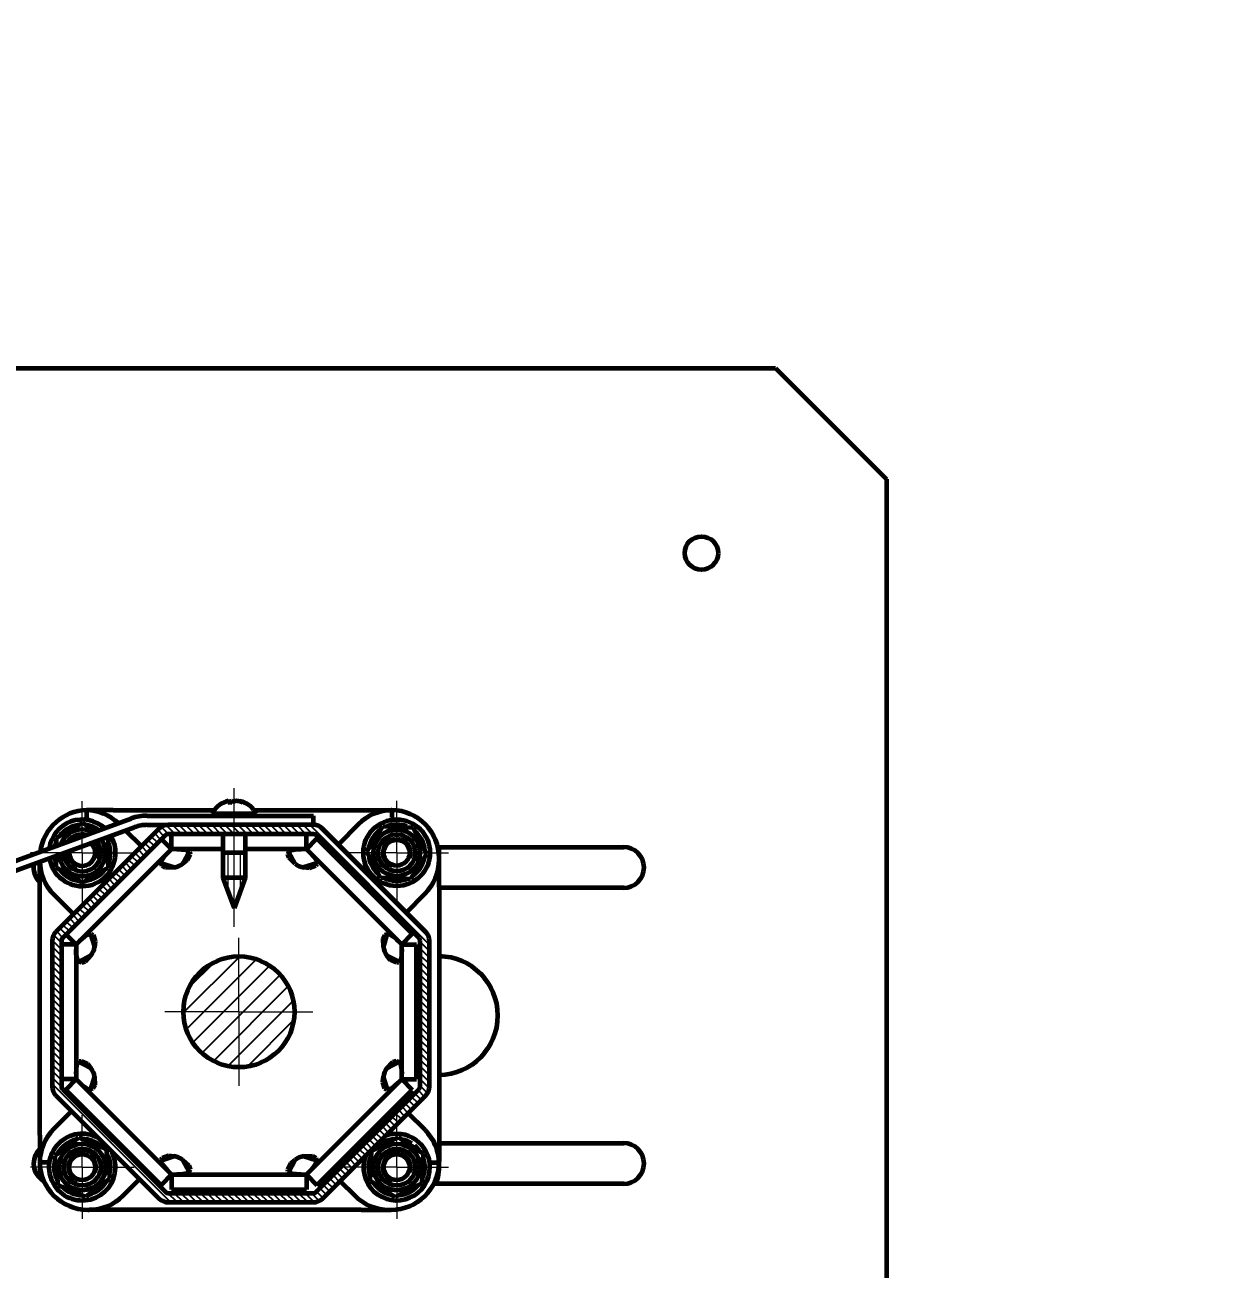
# Model space of a CAD drawing. Header units: millimetres. Extents: x 0 to 841, y 0 to 594.
# Drawn here: x 711.9 to 841, y 459.5 to 594 of the extents above; entities that cross this region are included whole.
import ezdxf

# ---------------------------------------------------------------- set-up
doc = ezdxf.new("R2010")
doc.units = ezdxf.units.MM
for name, pattern in [('K5LT_AXLED', [19.5, 15, -1.5, 1.5, -1.5]), ('K5LT_BASIC', [0]), ('K5LT_THIN', [0])]:
    doc.linetypes.add(name, pattern=pattern)
doc.layers.add('Системный слой (1)', color=7, linetype='Continuous', true_color=0x909090)

# ---------------------------------------------------------------- blocks, each defined once
blk = doc.blocks.new('U309')
at = {"layer": 'Системный слой (1)', "color": 5, "linetype": 'K5LT_BASIC', "lineweight": 60, "true_color": 0x0000ff}
for p, q in [((734.03, 501.78), (733.29, 501.78)), ((735.69, 501.78), (734.03, 501.78))]:
    blk.add_line(p, q, dxfattribs=at)
blk = doc.blocks.new('U310')
at = {"layer": 'Системный слой (1)', "color": 5, "linetype": 'K5LT_BASIC', "lineweight": 60, "true_color": 0x0000ff}
for p, q in [((736.71, 508.69), (732.09, 508.69)), ((736.89, 508.69), (736.71, 508.69))]:
    blk.add_line(p, q, dxfattribs=at)
blk = doc.blocks.new('U311')
at = {"layer": 'Системный слой (1)', "color": 5, "linetype": 'K5LT_BASIC', "lineweight": 60, "true_color": 0x0000ff}
for p, q in [((735.08, 510.09), (735.36, 510.02)), ((735.36, 510.02), (735.38, 510.01))]:
    blk.add_line(p, q, dxfattribs=at)
blk = doc.blocks.new('U321')
at = {"layer": 'Системный слой (1)', "color": 5, "linetype": 'K5LT_BASIC', "lineweight": 60, "true_color": 0x0000ff}
for p, q in [((715.28, 505.23), (715.29, 506.11)), ((715.27, 502.88), (715.28, 504.17))]:
    blk.add_line(p, q, dxfattribs=at)
blk = doc.blocks.new('U322')
at = {"layer": 'Системный слой (1)', "color": 5, "linetype": 'K5LT_BASIC', "lineweight": 60, "true_color": 0x0000ff}
for p, q in [((718.1, 507.71), (719.62, 506.81)), ((720.74, 506.16), (720.89, 506.07))]:
    blk.add_line(p, q, dxfattribs=at)
blk = doc.blocks.new('U323')
at = {"layer": 'Системный слой (1)', "color": 5, "linetype": 'K5LT_BASIC', "lineweight": 60, "true_color": 0x0000ff}
for start, end in [(184.5922, 35.4078), (89.6056, 158.5082), (61.4918, 89.6056)]:
    blk.add_arc((718.08, 504.47), 2.52, start, end, dxfattribs=at)
blk = doc.blocks.new('U324')
at = {"layer": 'Системный слой (1)', "color": 5, "linetype": 'K5LT_BASIC', "lineweight": 60, "true_color": 0x0000ff}
for start, end in [(94.0456, 139.8847), (57.339, 79.8847), (34.0456, 43.238), (154.0456, 199.8847), (334.0456, 19.8847), (214.0456, 259.8847), (274.0456, 319.8847)]:
    blk.add_arc((752.08, 470.49), 3.04, start, end, dxfattribs=at)
blk = doc.blocks.new('U325')
at = {"layer": 'Системный слой (1)', "color": 5, "linetype": 'K5LT_BASIC', "lineweight": 60, "true_color": 0x0000ff}
for p, q in [((718.96, 495.73), (719.4, 494.33)), ((719.4, 494.33), (719.4, 494.29))]:
    blk.add_line(p, q, dxfattribs=at)
blk = doc.blocks.new('U326')
at = {"layer": 'Системный слой (1)', "color": 5, "linetype": 'K5LT_BASIC', "lineweight": 60, "true_color": 0x0000ff}
for p, q in [((726.63, 503.33), (726.57, 503.36)), ((728.02, 502.9), (726.63, 503.33))]:
    blk.add_line(p, q, dxfattribs=at)
blk = doc.blocks.new('U327')
at = {"layer": 'Системный слой (1)', "color": 5, "linetype": 'K5LT_BASIC', "lineweight": 60, "true_color": 0x0000ff}
for p, q in [((752.62, 494.01), (752.55, 493.02)), ((751.41, 492.88), (751.02, 493.37)), ((752.05, 492.57), (751.41, 492.88)), ((752.27, 492.61), (752.05, 492.57)), ((752.55, 493.02), (752.27, 492.61))]:
    blk.add_line(p, q, dxfattribs=at)
blk = doc.blocks.new('U328')
at = {"layer": 'Системный слой (1)', "color": 5, "linetype": 'K5LT_BASIC', "lineweight": 60, "true_color": 0x0000ff}
for p, q in [((717.43, 493.51), (717.42, 494.01)), ((717.59, 492.78), (717.43, 493.51)), ((717.99, 492.57), (717.59, 492.78)), ((718.39, 492.7), (717.99, 492.57)), ((719.02, 493.37), (718.39, 492.7))]:
    blk.add_line(p, q, dxfattribs=at)
blk = doc.blocks.new('U329')
at = {"layer": 'Системный слой (1)', "color": 5, "linetype": 'K5LT_BASIC', "lineweight": 60, "true_color": 0x0000ff}
for p, q in [((751.02, 481.19), (751.66, 481.87)), ((751.66, 481.87), (752.06, 482)), ((752.06, 482), (752.46, 481.78)), ((752.46, 481.78), (752.61, 481.05)), ((752.61, 481.05), (752.62, 480.56))]:
    blk.add_line(p, q, dxfattribs=at)
blk = doc.blocks.new('U330')
at = {"layer": 'Системный слой (1)', "color": 5, "linetype": 'K5LT_BASIC', "lineweight": 60, "true_color": 0x0000ff}
for p, q in [((717.75, 492.69), (717.68, 492.67)), ((719.02, 493.37), (717.75, 492.69))]:
    blk.add_line(p, q, dxfattribs=at)
blk = doc.blocks.new('U331')
at = {"layer": 'Системный слой (1)', "color": 5, "linetype": 'K5LT_BASIC', "lineweight": 60, "true_color": 0x0000ff}
for p, q in [((728.3, 504.88), (729.29, 504.81)), ((729.29, 504.81), (729.69, 504.53)), ((729.69, 504.53), (729.74, 504.31)), ((729.42, 503.67), (728.93, 503.28)), ((729.74, 504.31), (729.42, 503.67))]:
    blk.add_line(p, q, dxfattribs=at)
blk = doc.blocks.new('U332')
at = {"layer": 'Системный слой (1)', "color": 5, "linetype": 'K5LT_BASIC', "lineweight": 60, "true_color": 0x0000ff}
for p, q in [((740.41, 469.95), (741.09, 471.25)), ((741.09, 471.25), (741.11, 471.28))]:
    blk.add_line(p, q, dxfattribs=at)
blk = doc.blocks.new('U333')
at = {"layer": 'Системный слой (1)', "color": 5, "linetype": 'K5LT_BASIC', "lineweight": 60, "true_color": 0x0000ff}
for p, q in [((750.65, 480.24), (750.64, 480.28)), ((751.09, 478.83), (750.65, 480.24))]:
    blk.add_line(p, q, dxfattribs=at)
blk = doc.blocks.new('U334')
at = {"layer": 'Системный слой (1)', "color": 5, "linetype": 'K5LT_BASIC', "lineweight": 60, "true_color": 0x0000ff}
for p, q in [((750.57, 479.66), (750.64, 480.28)), ((750.8, 478.98), (750.57, 479.66)), ((750.99, 478.86), (750.8, 478.98)), ((752.22, 479.59), (751.48, 478.94)), ((751.48, 478.94), (750.99, 478.86))]:
    blk.add_line(p, q, dxfattribs=at)
blk = doc.blocks.new('U335')
at = {"layer": 'Системный слой (1)', "color": 5, "linetype": 'K5LT_BASIC', "lineweight": 60, "true_color": 0x0000ff}
for p, q in [((740.31, 470.25), (740.62, 470.9)), ((740.62, 470.9), (741.11, 471.28)), ((740.35, 470.04), (740.31, 470.25)), ((740.76, 469.75), (740.35, 470.04)), ((741.75, 469.68), (740.76, 469.75))]:
    blk.add_line(p, q, dxfattribs=at)
blk = doc.blocks.new('U336')
at = {"layer": 'Системный слой (1)', "color": 5, "linetype": 'K5LT_BASIC', "lineweight": 60, "true_color": 0x0000ff}
for p, q in [((751.02, 481.19), (752.3, 481.88)), ((752.3, 481.88), (752.36, 481.89))]:
    blk.add_line(p, q, dxfattribs=at)
blk = doc.blocks.new('U337')
at = {"layer": 'Системный слой (1)', "color": 5, "linetype": 'K5LT_BASIC', "lineweight": 60, "true_color": 0x0000ff}
for p, q in [((751.05, 493.35), (751.02, 493.37)), ((752.36, 492.67), (751.05, 493.35))]:
    blk.add_line(p, q, dxfattribs=at)
blk = doc.blocks.new('U338')
at = {"layer": 'Системный слой (1)', "color": 5, "linetype": 'K5LT_BASIC', "lineweight": 60, "true_color": 0x0000ff}
for p, q in [((726.57, 471.22), (727.97, 471.66)), ((727.97, 471.66), (728.02, 471.66))]:
    blk.add_line(p, q, dxfattribs=at)
blk = doc.blocks.new('U339')
at = {"layer": 'Системный слой (1)', "color": 5, "linetype": 'K5LT_BASIC', "lineweight": 60, "true_color": 0x0000ff}
for p, q in [((740.31, 504.32), (740.52, 504.72)), ((740.52, 504.72), (741.25, 504.88)), ((741.25, 504.88), (741.75, 504.88)), ((740.44, 503.92), (740.31, 504.32)), ((741.11, 503.28), (740.44, 503.92))]:
    blk.add_line(p, q, dxfattribs=at)
blk = doc.blocks.new('U340')
at = {"layer": 'Системный слой (1)', "color": 5, "linetype": 'K5LT_BASIC', "lineweight": 60, "true_color": 0x0000ff}
for p, q in [((729.64, 504.62), (728.96, 503.32)), ((728.96, 503.32), (728.93, 503.28))]:
    blk.add_line(p, q, dxfattribs=at)
blk = doc.blocks.new('U341')
at = {"layer": 'Системный слой (1)', "color": 5, "linetype": 'K5LT_BASIC', "lineweight": 60, "true_color": 0x0000ff}
for p, q in [((733.29, 504.88), (727.73, 504.88)), ((742.31, 504.88), (735.69, 504.88))]:
    blk.add_line(p, q, dxfattribs=at)
blk = doc.blocks.new('U342')
at = {"layer": 'Системный слой (1)', "color": 5, "linetype": 'K5LT_BASIC', "lineweight": 60, "true_color": 0x0000ff}
for p, q in [((717.82, 494.97), (718.57, 495.62)), ((718.57, 495.62), (719.06, 495.71)), ((719.06, 495.71), (719.25, 495.59)), ((719.25, 495.59), (719.48, 494.91)), ((719.48, 494.91), (719.4, 494.29))]:
    blk.add_line(p, q, dxfattribs=at)
blk = doc.blocks.new('U343')
at = {"layer": 'Системный слой (1)', "color": 5, "linetype": 'K5LT_BASIC', "lineweight": 60, "true_color": 0x0000ff}
for p, q in [((726.58, 503.5), (726.99, 504.13)), ((726.71, 503.07), (726.58, 503.5)), ((726.99, 504.13), (727.33, 504.48)), ((727.09, 502.87), (726.71, 503.07)), ((728.02, 502.9), (727.09, 502.87))]:
    blk.add_line(p, q, dxfattribs=at)
blk = doc.blocks.new('U344')
at = {"layer": 'Системный слой (1)', "color": 5, "linetype": 'K5LT_BASIC', "lineweight": 60, "true_color": 0x0000ff}
for p, q in [((717.49, 481.55), (717.78, 481.95)), ((717.78, 481.95), (717.99, 482)), ((717.99, 482), (718.64, 481.68)), ((718.64, 481.68), (719.02, 481.19)), ((717.42, 480.56), (717.49, 481.55))]:
    blk.add_line(p, q, dxfattribs=at)
blk = doc.blocks.new('U345')
at = {"layer": 'Системный слой (1)', "color": 5, "linetype": 'K5LT_BASIC', "lineweight": 60, "true_color": 0x0000ff}
for p, q in [((718.18, 479.25), (717.82, 479.59)), ((718.8, 478.84), (718.18, 479.25)), ((719.24, 478.98), (718.8, 478.84)), ((719.44, 479.35), (719.24, 478.98)), ((719.4, 480.28), (719.44, 479.35))]:
    blk.add_line(p, q, dxfattribs=at)
blk = doc.blocks.new('U346')
at = {"layer": 'Системный слой (1)', "color": 5, "linetype": 'K5LT_BASIC', "lineweight": 60, "true_color": 0x0000ff}
for p, q in [((728.93, 471.28), (729.61, 470.65)), ((728.79, 469.69), (728.3, 469.68)), ((729.52, 469.85), (728.79, 469.69)), ((729.74, 470.25), (729.52, 469.85)), ((729.61, 470.65), (729.74, 470.25))]:
    blk.add_line(p, q, dxfattribs=at)
blk = doc.blocks.new('U347')
at = {"layer": 'Системный слой (1)', "color": 5, "linetype": 'K5LT_BASIC', "lineweight": 60, "true_color": 0x0000ff}
for p, q in [((717.69, 481.9), (718.99, 481.22)), ((718.99, 481.22), (719.02, 481.19))]:
    blk.add_line(p, q, dxfattribs=at)
blk = doc.blocks.new('U348')
at = {"layer": 'Системный слой (1)', "color": 5, "linetype": 'K5LT_BASIC', "lineweight": 60, "true_color": 0x0000ff}
for p, q in [((740.43, 504.56), (740.41, 504.63)), ((741.11, 503.28), (740.43, 504.56))]:
    blk.add_line(p, q, dxfattribs=at)
blk = doc.blocks.new('U349')
at = {"layer": 'Системный слой (1)', "color": 5, "linetype": 'K5LT_BASIC', "lineweight": 60, "true_color": 0x0000ff}
for p, q in [((742.71, 504.48), (743.36, 503.74)), ((743.45, 503.25), (743.33, 503.06)), ((743.36, 503.74), (743.45, 503.25)), ((742.65, 502.83), (742.03, 502.9)), ((743.33, 503.06), (742.65, 502.83))]:
    blk.add_line(p, q, dxfattribs=at)
blk = doc.blocks.new('U350')
at = {"layer": 'Системный слой (1)', "color": 5, "linetype": 'K5LT_BASIC', "lineweight": 60, "true_color": 0x0000ff}
for p, q in [((742.03, 471.66), (742.96, 471.7)), ((742.96, 471.7), (743.33, 471.5)), ((743.46, 471.06), (743.06, 470.44)), ((743.33, 471.5), (743.46, 471.06)), ((743.06, 470.44), (742.71, 470.08))]:
    blk.add_line(p, q, dxfattribs=at)
blk = doc.blocks.new('U351')
at = {"layer": 'Системный слой (1)', "color": 5, "linetype": 'K5LT_BASIC', "lineweight": 60, "true_color": 0x0000ff}
for p, q in [((728.93, 471.28), (729.61, 470.01)), ((729.61, 470.01), (729.63, 469.94))]:
    blk.add_line(p, q, dxfattribs=at)
blk = doc.blocks.new('U352')
at = {"layer": 'Системный слой (1)', "color": 5, "linetype": 'K5LT_BASIC', "lineweight": 60, "true_color": 0x0000ff}
for p, q in [((743.47, 503.35), (742.07, 502.91)), ((742.07, 502.91), (742.03, 502.9))]:
    blk.add_line(p, q, dxfattribs=at)
blk = doc.blocks.new('U353')
at = {"layer": 'Системный слой (1)', "color": 5, "linetype": 'K5LT_BASIC', "lineweight": 60, "true_color": 0x0000ff}
for p, q in [((726.6, 471.32), (726.72, 471.51)), ((726.68, 470.83), (726.6, 471.32)), ((726.72, 471.51), (727.4, 471.74)), ((727.4, 471.74), (728.02, 471.66)), ((727.33, 470.08), (726.68, 470.83))]:
    blk.add_line(p, q, dxfattribs=at)
blk = doc.blocks.new('U354')
at = {"layer": 'Системный слой (1)', "color": 5, "linetype": 'K5LT_BASIC', "lineweight": 60, "true_color": 0x0000ff}
for p, q in [((750.61, 495.22), (750.81, 495.59)), ((750.64, 494.29), (750.61, 495.22)), ((750.81, 495.59), (751.24, 495.72)), ((751.24, 495.72), (751.87, 495.32)), ((751.87, 495.32), (752.22, 494.97))]:
    blk.add_line(p, q, dxfattribs=at)
blk = doc.blocks.new('U355')
at = {"layer": 'Системный слой (1)', "color": 5, "linetype": 'K5LT_BASIC', "lineweight": 60, "true_color": 0x0000ff}
for p, q in [((719.4, 480.28), (718.98, 478.89)), ((718.98, 478.89), (718.95, 478.83))]:
    blk.add_line(p, q, dxfattribs=at)
blk = doc.blocks.new('U356')
at = {"layer": 'Системный слой (1)', "color": 5, "linetype": 'K5LT_BASIC', "lineweight": 60, "true_color": 0x0000ff}
for p, q in [((742.03, 471.66), (743.41, 471.24)), ((743.41, 471.24), (743.47, 471.21))]:
    blk.add_line(p, q, dxfattribs=at)
blk = doc.blocks.new('U357')
at = {"layer": 'Системный слой (1)', "color": 5, "linetype": 'K5LT_BASIC', "lineweight": 60, "true_color": 0x0000ff}
for p, q in [((750.64, 494.29), (751.06, 495.68)), ((751.06, 495.68), (751.1, 495.73))]:
    blk.add_line(p, q, dxfattribs=at)
blk = doc.blocks.new('U358')
at = {"layer": 'Системный слой (1)', "color": 5, "linetype": 'K5LT_BASIC', "lineweight": 60, "true_color": 0x0000ff}
for start, end in [(47.6299, 172.3701), (2.5094, 30.7184), (189.2816, 2.5094)]:
    blk.add_arc((718.08, 504.47), 3.6, start, end, dxfattribs=at)
blk = doc.blocks.new('U365')
at = {"layer": 'Системный слой (1)', "color": 5, "linetype": 'K5LT_BASIC', "lineweight": 60, "true_color": 0x0000ff}
for start, end in [(60.9722, 359.0898), (359.0898, 29.0278)]:
    blk.add_arc((718.08, 470.49), 3.6, start, end, dxfattribs=at)
blk = doc.blocks.new('U368')
at = {"layer": 'Системный слой (1)', "color": 5, "linetype": 'K5LT_BASIC', "lineweight": 60, "true_color": 0x0000ff}
for p, q in [((721.42, 509.09), (732.34, 509.09)), ((736.65, 509.09), (748.63, 509.09))]:
    blk.add_line(p, q, dxfattribs=at)
blk = doc.blocks.new('U369')
at = {"layer": 'Системный слой (1)', "color": 5, "linetype": 'K5LT_BASIC', "lineweight": 60, "true_color": 0x0000ff}
for p, q in [((744.92, 470.03), (745.26, 469.69)), ((745.97, 468.98), (747.54, 467.41))]:
    blk.add_line(p, q, dxfattribs=at)
blk = doc.blocks.new('U370')
at = {"layer": 'Системный слой (1)', "color": 5, "linetype": 'K5LT_BASIC', "lineweight": 60, "true_color": 0x0000ff}
for p, q in [((716.92, 476.54), (715, 474.62)), ((717.77, 477.38), (717.63, 477.24))]:
    blk.add_line(p, q, dxfattribs=at)
blk = doc.blocks.new('U371')
at = {"layer": 'Системный слой (1)', "color": 5, "linetype": 'K5LT_BASIC', "lineweight": 60, "true_color": 0x0000ff}
for p, q in [((724.98, 469.89), (725.12, 470.03)), ((722.5, 467.41), (724.28, 469.18))]:
    blk.add_line(p, q, dxfattribs=at)
blk = doc.blocks.new('U372')
at = {"layer": 'Системный слой (1)', "color": 5, "linetype": 'K5LT_BASIC', "lineweight": 60, "true_color": 0x0000ff}
for p, q in [((753.13, 498.03), (755.15, 500.06)), ((752.28, 497.18), (752.42, 497.33))]:
    blk.add_line(p, q, dxfattribs=at)
blk = doc.blocks.new('U373')
at = {"layer": 'Системный слой (1)', "color": 5, "linetype": 'K5LT_BASIC', "lineweight": 60, "true_color": 0x0000ff}
for p, q in [((752.62, 477.04), (752.28, 477.38)), ((755.15, 474.51), (753.33, 476.34))]:
    blk.add_line(p, q, dxfattribs=at)
blk = doc.blocks.new('U374')
at = {"layer": 'Системный слой (1)', "color": 5, "linetype": 'K5LT_BASIC', "lineweight": 60, "true_color": 0x0000ff}
for p, q in [((747.95, 507.56), (745.77, 505.39)), ((745.06, 504.68), (744.92, 504.54))]:
    blk.add_line(p, q, dxfattribs=at)
blk = doc.blocks.new('U380')
at = {"layer": 'Системный слой (1)', "color": 5, "linetype": 'K5LT_BASIC', "lineweight": 60, "true_color": 0x0000ff}
for start, end in [(103.9249, 149.764), (48.6075, 89.764), (163.9249, 209.764), (343.9249, 29.764), (223.9249, 269.764), (283.9249, 329.764)]:
    blk.add_arc((718.08, 470.49), 3.04, start, end, dxfattribs=at)
blk = doc.blocks.new('U381')
at = {"layer": 'Системный слой (1)', "color": 5, "linetype": 'K5LT_BASIC', "lineweight": 60, "true_color": 0x0000ff}
for start, end in [(76.5915, 143.4085), (216.7795, 39.5583), (180.4417, 216.7795)]:
    blk.add_arc((718.08, 504.47), 2, start, end, dxfattribs=at)
blk = doc.blocks.new('U382')
at = {"layer": 'Системный слой (1)', "color": 5, "linetype": 'K5LT_BASIC', "lineweight": 60, "true_color": 0x0000ff}
for start, end in [(171.4296, 216.7795), (216.7795, 48.5704)]:
    blk.add_arc((718.08, 504.47), 1.4, start, end, dxfattribs=at)
blk = doc.blocks.new('U383')
at = {"layer": 'Системный слой (1)', "color": 7, "linetype": 'K5LT_THIN', "lineweight": 18}
for start, end in [(105.2691, 114.7309), (176.4428, 250), (340, 43.5572)]:
    blk.add_arc((718.08, 504.47), 1.68, start, end, dxfattribs=at)
blk = doc.blocks.new('U384')
at = {"layer": 'Системный слой (1)', "color": 5, "linetype": 'K5LT_BASIC', "lineweight": 60, "true_color": 0x0000ff}
for start, end in [(96.6861, 142.5252), (56.7858, 82.5252), (156.6861, 166.6886), (336.6861, 22.5252), (187.2768, 202.5252), (216.6861, 262.5252), (276.6861, 322.5252)]:
    blk.add_arc((718.08, 504.47), 3.04, start, end, dxfattribs=at)
blk = doc.blocks.new('U385')
at = {"layer": 'Системный слой (1)', "color": 5, "linetype": 'K5LT_BASIC', "lineweight": 60, "true_color": 0x0000ff}
for p, q in [((708.47, 501.69), (723.73, 507.24)), ((705.23, 500.51), (707.94, 501.5))]:
    blk.add_line(p, q, dxfattribs=at)
blk = doc.blocks.new('U386')
at = {"layer": 'Системный слой (1)', "color": 5, "linetype": 'K5LT_BASIC', "lineweight": 60, "true_color": 0x0000ff}
for start, end in [(0.1158, 109.7032), (160.2968, 0.1158)]:
    blk.add_arc((752.08, 470.49), 3.6, start, end, dxfattribs=at)
blk = doc.blocks.new('U397')
at = {"layer": 'Системный слой (1)', "color": 5, "linetype": 'K5LT_BASIC', "lineweight": 60, "true_color": 0x0000ff}
for start, end in [(69.0773, 110.2474), (124.4083, 170.2474), (4.4083, 50.2474), (184.4083, 230.2474), (304.4083, 350.2474), (244.4083, 290.2474)]:
    blk.add_arc((752.08, 504.49), 3.04, start, end, dxfattribs=at)
blk = doc.blocks.new('U437')
at = {"layer": 'Системный слой (1)', "color": 30, "linetype": 'K5LT_AXLED', "lineweight": 18, "true_color": 0xff8000}
for q in [(718.08, 476.09), (712.48, 470.49), (718.08, 464.89), (723.68, 470.49)]:
    blk.add_line((718.08, 470.49), q, dxfattribs=at)
blk = doc.blocks.new('U438')
at = {"layer": 'Системный слой (1)', "color": 30, "linetype": 'K5LT_AXLED', "lineweight": 18, "true_color": 0xff8000}
for q in [(752.08, 476.09), (746.48, 470.49), (752.08, 464.89), (757.68, 470.49)]:
    blk.add_line((752.08, 470.49), q, dxfattribs=at)
blk = doc.blocks.new('U439')
at = {"layer": 'Системный слой (1)', "color": 30, "linetype": 'K5LT_AXLED', "lineweight": 18, "true_color": 0xff8000}
for q in [(718.08, 510.07), (712.48, 504.47), (718.08, 498.87), (723.68, 504.47)]:
    blk.add_line((718.08, 504.47), q, dxfattribs=at)
blk = doc.blocks.new('U440')
at = {"layer": 'Системный слой (1)', "color": 30, "linetype": 'K5LT_AXLED', "lineweight": 18, "true_color": 0xff8000}
for q in [(752.08, 510.09), (746.48, 504.49), (752.08, 498.89), (757.68, 504.49)]:
    blk.add_line((752.08, 504.49), q, dxfattribs=at)
blk = doc.blocks.new('U441')
at = {"layer": 'Системный слой (1)', "color": 30, "linetype": 'K5LT_AXLED', "lineweight": 18, "true_color": 0xff8000}
for q in [(735.02, 495.28), (727.02, 487.28), (735.02, 479.28), (743.02, 487.28)]:
    blk.add_line((735.02, 487.28), q, dxfattribs=at)

msp = doc.modelspace()

# ---------------------------------------------------------------- hatches: boundary and pattern name
at = {"layer": 'Системный слой (1)'}
h = msp.add_hatch(dxfattribs=at)
h.set_pattern_fill('Металл', angle=-45, style=0, pattern_type=0)
h.set_pattern_definition([(-45, (0, 0), (0.3535534, 0.3535534), [])])
h.paths.add_polyline_path([(755.2131, 478.2241), (755.6153, 479.0659), (755.6232, 479.2141), (755.6232, 494.9542), (755.3123, 495.8338), (755.2131, 495.9441), (744.0832, 507.0741), (743.2414, 507.4763), (743.0932, 507.4841), (727.3531, 507.4841), (726.4735, 507.1733), (726.3632, 507.0741), (715.2332, 495.9441), (714.831, 495.1023), (714.8232, 494.9542), (714.8232, 479.2141), (715.134, 478.3344), (715.2332, 478.2241), (726.3632, 467.0942), (727.205, 466.692), (727.3531, 466.6841), (743.0932, 466.6841), (743.9729, 466.995), (744.0832, 467.0942)])
h.paths.add_polyline_path([(727.0703, 467.8013), (715.9403, 478.9312), (715.8232, 479.2141), (715.8232, 494.9542), (715.9403, 495.237), (727.0703, 506.367), (727.3531, 506.4841), (743.0932, 506.4841), (743.3761, 506.367), (754.506, 495.237), (754.6232, 494.9542), (754.6232, 479.2141), (754.506, 478.9312), (743.3761, 467.8013), (743.0932, 467.6841), (727.3531, 467.6841)])
h = msp.add_hatch(dxfattribs=at)
h.set_pattern_fill('Металл', angle=45, style=0, pattern_type=0)
h.set_pattern_definition([(45, (0, 0), (-1.0606602, 1.0606602), [])])
h.paths.add_polyline_path([(735.0232, 493.2841), (733.0962, 492.9663), (731.3733, 492.0463), (730.0372, 490.6218), (729.2294, 488.8437), (729.0354, 486.9003), (729.4759, 484.9976), (730.5042, 483.3371), (732.0113, 482.0949), (733.8374, 481.4025), (735.7893, 481.3332), (737.6599, 481.8946), (739.2512, 483.0269), (740.3945, 484.6104), (740.9686, 486.4771), (740.9128, 488.4294), (740.233, 490.2603), (739.0012, 491.7758), (737.3478, 492.8155), (735.4482, 493.2691)])

# ---------------------------------------------------------------- linework, layer by layer
at = {"layer": 'Системный слой (1)', "color": 5, "linetype": 'K5LT_BASIC', "lineweight": 60, "true_color": 0x0000ff}
for p, q in [((670.2232, 556.8841), (793.0232, 556.8841)), ((793.0232, 556.8841), (805.0232, 544.8841)), ((805.0232, 544.8841), (805.0232, 428.8841)), ((733.9028, 510.0874), (733.6303, 510.0222)), ((733.8795, 510.0144), (733.9221, 509.8992)), ((733.9028, 510.0874), (733.9662, 509.9009)), ((733.922, 510.031), (734.2501, 510.0874)), ((734.2501, 510.0874), (734.4932, 510.0222)), ((734.2501, 510.0874), (734.2773, 509.8929)), ((735.0836, 510.0874), (735.0644, 510.031)), ((735.3786, 510.0144), (735.3367, 509.936)), ((718.5496, 509.0838), (718.5496, 508.2835)), ((721.4152, 509.0854), (718.6773, 509.0854)), ((732.0932, 508.6941), (732.0932, 508.4841)), ((736.8932, 508.6941), (736.8932, 508.4841)), ((748.6311, 509.0854), (751.4773, 509.0854)), ((751.5509, 509.0849), (751.5509, 508.2848)), ((704.666, 501.3701), (723.3831, 508.1826)), ((715.2885, 506.1106), (718.0996, 507.7078)), ((725.0932, 508.4841), (743.0932, 508.4841)), ((725.0932, 507.4841), (727.3531, 507.4841)), ((743.0932, 507.4841), (727.3531, 507.4841)), ((743.0932, 507.4841), (743.0932, 508.4841)), ((748.8477, 504.6361), (750.593, 507.3577)), ((750.593, 507.3577), (753.8227, 507.207)), ((753.1629, 507.3249), (753.124, 507.2396)), ((726.3632, 507.0741), (715.2332, 495.9441)), ((727.0703, 506.367), (715.9403, 495.237)), ((719.7425, 507.0181), (719.6001, 506.8277)), ((720.8884, 506.072), (720.8661, 502.839)), ((724.4751, 505.1861), (722.767, 506.8942)), ((727.733, 504.8841), (726.6602, 505.9569)), ((743.0932, 506.4841), (727.3531, 506.4841)), ((727.733, 504.8841), (727.733, 506.4841)), ((733.2932, 506.4841), (733.2932, 501.7811)), ((735.6932, 506.4841), (735.6932, 501.7811)), ((742.3133, 504.8841), (742.3133, 506.4841)), ((742.3133, 504.8841), (743.4447, 506.0155)), ((754.506, 495.237), (743.3761, 506.367)), ((753.7545, 495.7057), (743.4447, 506.0155)), ((755.2131, 495.9441), (744.0832, 507.0741)), ((753.8227, 507.207), (755.307, 504.3346)), ((727.733, 504.8841), (717.4232, 494.5743)), ((752.6232, 494.5743), (742.3133, 504.8841)), ((750.332, 501.7638), (748.8477, 504.6361)), ((756.5373, 505.0841), (776.6232, 505.0841)), ((713.4773, 500.6366), (713.4773, 503.513)), ((734.0318, 504.4841), (733.2932, 504.4841)), ((735.6932, 504.4841), (734.0318, 504.4841)), ((755.307, 504.3346), (753.5616, 501.6131)), ((756.6773, 503.7383), (756.6773, 503.8854)), ((756.6773, 500.745), (756.6773, 503.7383)), ((718.0551, 501.2417), (715.2663, 502.8775)), ((720.8661, 502.839), (718.0551, 501.2417)), ((713.4773, 473.9316), (713.4773, 500.6366)), ((733.2932, 501.7811), (734.4932, 498.4841)), ((735.6932, 501.7811), (734.4932, 498.4841)), ((753.5616, 501.6131), (750.332, 501.7638)), ((756.6773, 500.745), (756.6773, 473.8233)), ((776.6232, 500.6841), (756.6773, 500.6841)), ((715.0004, 499.953), (717.1212, 497.8322)), ((717.4232, 494.5743), (716.3504, 495.6471)), ((752.6232, 494.5743), (753.7545, 495.7057)), ((714.8232, 494.9542), (714.8232, 479.2141)), ((715.8232, 494.9542), (715.8232, 479.2141)), ((717.4232, 494.5743), (715.8232, 494.5743)), ((717.4232, 494.5743), (717.4232, 479.994)), ((752.6232, 494.5743), (754.2232, 494.5743)), ((752.6232, 479.994), (752.6232, 494.5743)), ((754.2232, 479.994), (754.2232, 494.5743)), ((754.6232, 479.2141), (754.6232, 494.9542)), ((755.6232, 479.2141), (755.6232, 494.9542)), ((717.4232, 479.994), (715.8232, 479.994)), ((717.4232, 479.994), (716.2918, 478.8626)), ((717.4232, 479.994), (727.733, 469.6841)), ((742.3133, 469.6841), (752.6232, 479.994)), ((752.6232, 479.994), (754.2232, 479.994)), ((752.6232, 479.994), (753.7545, 478.8626)), ((715.2332, 478.2241), (726.3632, 467.0942)), ((715.9403, 478.9312), (727.0703, 467.8013)), ((716.2918, 478.8626), (726.6016, 468.5528)), ((743.3761, 467.8013), (754.506, 478.9312)), ((743.4447, 468.5528), (753.7545, 478.8626)), ((744.0832, 467.0942), (755.2131, 478.2241)), ((713.4773, 473.9316), (713.4773, 471.0854)), ((715.1046, 471.7568), (717.692, 473.6955)), ((717.692, 473.6955), (720.6647, 472.4241)), ((749.3668, 472.2479), (752.2485, 473.714)), ((752.2485, 473.714), (754.959, 471.9515)), ((756.6773, 473.8233), (756.6773, 471.0854)), ((720.0874, 472.766), (720.0209, 472.6995)), ((720.6647, 472.4241), (721.05, 469.214)), ((749.1957, 469.0193), (749.3668, 472.2479)), ((753.7179, 473.0447), (753.5758, 472.8509)), ((753.8957, 472.6429), (754.0251, 472.8194)), ((754.2013, 472.4442), (754.292, 472.5679)), ((756.6773, 473.0841), (776.6232, 473.0841)), ((713.4778, 471.0118), (714.2779, 471.0118)), ((715.4899, 468.5466), (715.1046, 471.7568)), ((754.959, 471.9515), (754.7878, 468.7228)), ((756.6758, 470.9577), (755.8755, 470.9577)), ((727.733, 469.6841), (726.6016, 468.5528)), ((727.733, 469.6841), (742.3133, 469.6841)), ((727.733, 469.6841), (727.733, 468.0841)), ((742.3133, 469.6841), (743.4447, 468.5528)), ((742.3133, 469.6841), (742.3133, 468.0841)), ((718.4626, 467.2753), (715.4899, 468.5466)), ((721.05, 469.214), (718.4626, 467.2753)), ((751.9062, 467.2568), (749.1957, 469.0193)), ((754.7878, 468.7228), (751.9062, 467.2568)), ((776.6232, 468.6841), (756.0897, 468.6841)), ((727.3531, 467.6841), (743.0932, 467.6841)), ((727.733, 468.0841), (742.3133, 468.0841)), ((718.6773, 465.8854), (718.8244, 465.8854)), ((721.8177, 465.8854), (718.8244, 465.8854)), ((748.2286, 465.8854), (721.8177, 465.8854)), ((727.3531, 466.6841), (743.0932, 466.6841)), ((748.2286, 465.8854), (751.2219, 465.8854)), ((751.2219, 465.8854), (751.4773, 465.8854))]:
    msp.add_line(p, q, dxfattribs=at)
at = {"layer": 'Системный слой (1)', "color": 30, "linetype": 'K5LT_AXLED', "lineweight": 18, "true_color": 0xff8000}
msp.add_line((734.4932, 496.4841), (734.4932, 512.0041), dxfattribs=at)
at = {"layer": 'Системный слой (1)', "color": 7, "linetype": 'K5LT_THIN', "lineweight": 18}
for p, q in [((733.8345, 504.4841), (733.8345, 501.7811)), ((735.152, 504.4841), (735.152, 501.7811)), ((733.8345, 501.7811), (733.8345, 500.294)), ((735.152, 501.7811), (735.152, 500.294))]:
    msp.add_line(p, q, dxfattribs=at)
at = {"layer": 'Системный слой (1)', "color": 5, "linetype": 'K5LT_BASIC', "lineweight": 60, "true_color": 0x0000ff}
for centre, radius in [((785.0232, 536.8841), 1.8), ((752.0773, 504.4854), 3.6), ((752.0773, 504.4854), 2.52), ((752.0773, 504.4854), 2), ((752.0773, 504.4854), 1.4), ((735.0232, 487.2841), 6), ((718.0773, 470.4854), 2.52), ((718.0773, 470.4854), 2), ((752.0773, 470.4854), 2.52), ((752.0773, 470.4854), 2), ((718.0773, 470.4854), 1.4), ((752.0773, 470.4854), 1.4)]:
    msp.add_circle(centre, radius, dxfattribs=at)
for centre, radius, start, end in [((734.4932, 507.4699), 2.6942, 108.679827, 152.974939), ((734.4932, 507.4699), 2.6942, 27.025061, 71.320173), ((718.6773, 503.8854), 5.2, 91.407284, 172.157971), ((718.6773, 503.8854), 5.2, 90, 91.407284), ((718.4219, 503.8854), 5.2, 46.758817, 88.592716), ((751.6244, 503.8854), 5.2, 90.810343, 135), ((751.4773, 503.8854), 5.2, 89.189657, 90), ((751.4773, 503.8854), 5.2, 0, 89.189657), ((725.0932, 503.4841), 5, 90, 110), ((725.0932, 503.4841), 4, 90, 110), ((727.3531, 506.0841), 1.4, 90, 135), ((743.0932, 506.0841), 1.4, 45, 90), ((727.3531, 506.0841), 0.4, 90, 135), ((743.0932, 506.0841), 0.4, 45, 90), ((752.0773, 504.4854), 4.6, 356.375505, 7.479011), ((776.6232, 502.8841), 2.2, 270, 90), ((715.0232, 502.8841), 2.2, 169.407204, 225.359861), ((718.6773, 503.63), 5.2, 181.283604, 225), ((727.733, 504.8841), 2, 278.130102, 306.869898), ((742.3133, 504.8841), 2, 233.130102, 261.869898), ((751.4773, 503.7383), 5.2, 315, 0), ((716.2232, 494.9542), 1.4, 135, 180), ((716.2232, 494.9542), 0.4, 135, 180), ((754.2232, 494.9542), 0.4, 0, 45), ((754.2232, 494.9542), 1.4, 0, 45), ((717.4232, 494.5743), 2, 323.130102, 351.869898), ((752.6232, 494.5743), 2, 188.130102, 216.869898), ((756.6232, 486.8841), 6.4, 270.484927, 89.515073), ((717.4232, 479.994), 2, 8.130102, 36.869898), ((752.6232, 479.994), 2, 143.130102, 171.869898), ((716.2232, 479.2141), 1.4, 180, 225), ((716.2232, 479.2141), 0.4, 180, 225), ((754.2232, 479.2141), 0.4, 315, 0), ((754.2232, 479.2141), 1.4, 315, 0), ((718.6773, 470.9383), 5.2, 135, 179.189657), ((751.4773, 470.83), 5.2, 1.407284, 45), ((715.0232, 470.8841), 2.2, 134.640139, 239.997725), ((752.0773, 470.4854), 3.04, 43.237969, 50.154289), ((776.6232, 470.8841), 2.2, 270, 90), ((718.6773, 471.0854), 5.2, 180, 180.810343), ((718.6773, 471.0854), 5.2, 180.810343, 270), ((727.733, 469.6841), 2, 53.130102, 81.869898), ((742.3133, 469.6841), 2, 98.130102, 126.869898), ((751.4773, 471.0854), 5.2, 270, 358.592716), ((751.4773, 471.0854), 5.2, 358.592716, 0), ((718.0773, 470.4854), 4.6, 176.375505, 196.956311), ((752.0773, 470.4854), 4.6, 336.947393, 3.624495), ((718.8244, 471.0854), 5.2, 270, 315), ((727.3531, 468.0841), 1.4, 225, 270), ((727.3531, 468.0841), 0.4, 225, 270), ((743.0932, 468.0841), 0.4, 270, 315), ((743.0932, 468.0841), 1.4, 270, 315), ((751.2219, 471.0854), 5.2, 225, 270)]:
    msp.add_arc(centre, radius, start, end, dxfattribs=at)
at = {"layer": 'Системный слой (1)', "color": 7, "linetype": 'K5LT_THIN', "lineweight": 18}
for centre in [(752.0773, 504.4854), (718.0773, 470.4854), (752.0773, 470.4854)]:
    msp.add_arc(centre, 1.6752, 340, 250, dxfattribs=at)
at = {"layer": 'Системный слой (1)', "color": 5, "linetype": 'K5LT_BASIC', "lineweight": 60, "true_color": 0x0000ff}
for centre, major_axis, ratio, start_param, end_param in [((734.6458, 507.5019), (-0.5518, 2.6317), 0.37751966, 0.23299311, 0.36255185), ((734.6567, 507.7886), (-2.3501, 1.2055), 0.73863253, 5.20684271, 5.4319723), ((734.3407, 507.5019), (0.5518, 2.6317), 0.37751966, 0.39097041, 0.52052914), ((734.5568, 507.5019), (-1.2089, 2.4018), 0.90629537, 5.41366928, 5.54322802), ((734.4297, 507.5019), (1.2089, 2.4018), 0.90629537, 6.26962034, 6.39917908), ((734.1008, 507.7886), (1.665, 2.0504), 0.30767927, 0.24483432, 0.35739911), ((734.1008, 507.7886), (1.665, 2.0504), 0.30767927, 0.13226952, 0.24483432)]:
    msp.add_ellipse(centre, major_axis=major_axis, ratio=ratio, start_param=start_param, end_param=end_param, dxfattribs=at)
for points, knots in [([(733.8795, 510.0144), (733.8832, 510.0421), (733.8904, 510.0681), (733.9008, 510.0847), (733.9028, 510.0874)], [0, 0, 0, 0, 4.09566357, 5, 5, 5, 5]), ([(734.7364, 510.0874), (734.6597, 510.0742), (734.5718, 510.051), (734.4827, 510.0184), (734.4722, 510.0144)], [0, 0, 0, 0, 4.41315136, 5, 5, 5, 5]), ([(735.1317, 510.0144), (735.025, 510.0421), (734.8935, 510.0681), (734.7605, 510.0847), (734.7364, 510.0874)], [0, 0, 0, 0, 4.09566357, 5, 5, 5, 5])]:
    msp.add_open_spline(points, degree=3, knots=knots, dxfattribs=at)

# ---------------------------------------------------------------- block references
at = {"layer": 'Системный слой (1)'}
for name in ['U439', 'U311', 'U440', 'U368', 'U310', 'U385', 'U358', 'U384', 'U322', 'U374', 'U397', 'U321', 'U323', 'U381', 'U383', 'U382', 'U341', 'U331', 'U340', 'U339', 'U348', 'U326', 'U343', 'U349', 'U352', 'U309', 'U372', 'U342', 'U325', 'U441', 'U354', 'U357', 'U328', 'U327', 'U330', 'U337', 'U344', 'U347', 'U329', 'U336', 'U345', 'U355', 'U334', 'U333', 'U370', 'U373', 'U437', 'U438', 'U365', 'U386', 'U380', 'U324', 'U338', 'U353', 'U346', 'U351', 'U335', 'U332', 'U350', 'U356', 'U371', 'U369']:
    msp.add_blockref(name, (0, 0), dxfattribs=at)

doc.saveas('drawing.dxf')
